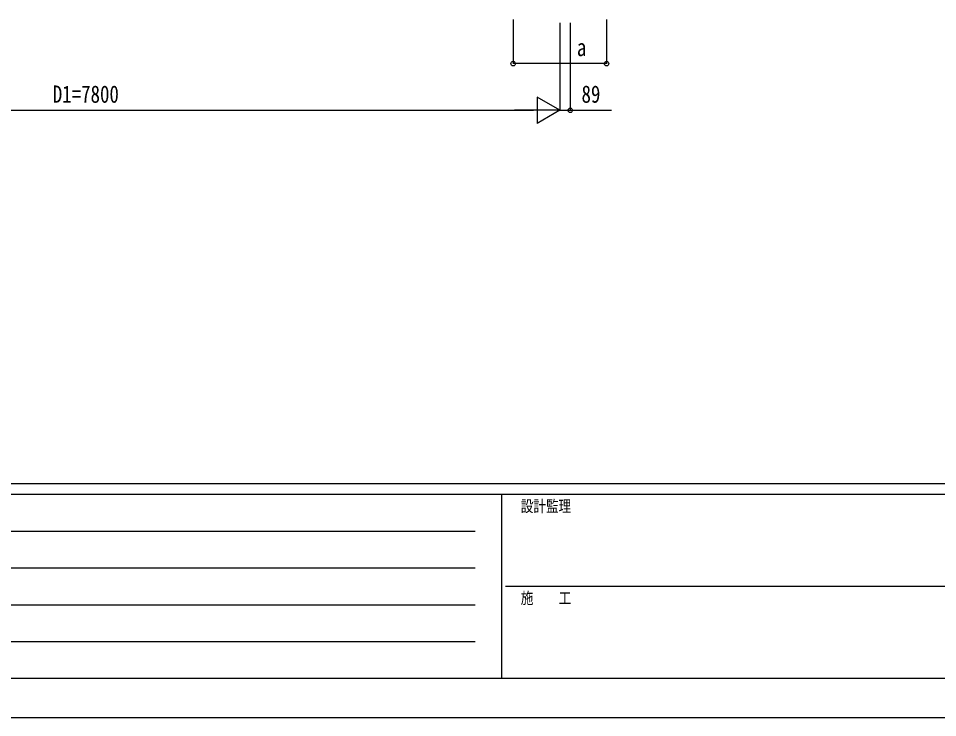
# Model space of a CAD drawing. Units: millimetres, scale not verified. Extents: x -18922 to 18922, y -13365 to 13365.
# Drawn here: x -10010 to -2137, y -13365 to -7375 of the extents above; entities that cross this region are included whole.
import ezdxf
from ezdxf.enums import TextEntityAlignment as Align

# ---------------------------------------------------------------- set-up
doc = ezdxf.new("R2010")
doc.units = ezdxf.units.MM
doc.header["$LTSCALE"] = 70
doc.layers.add('0-7_YKK_D', color=6, linetype='Continuous')
doc.layers.add('0-8_YKK_ZWAK', color=7, linetype='Continuous')
doc.styles.add('ＭＳ ゴシック', font='')
doc.styles.get('ＭＳ ゴシック').set_extended_font_data('MS Gothic')

msp = doc.modelspace()

# ---------------------------------------------------------------- linework, layer by layer
at = {"layer": '0-7_YKK_D'}
for p, q in [((-5772.41, -7384.8), (-5772.41, -7763.5)), ((-4972.41, -7384.8), (-4972.41, -7763.5)), ((-5372.41, -7412.5), (-5372.41, -8163.5)), ((-5372.41, -7412.5), (-5372.41, -8163.5)), ((-5283.41, -7412.5), (-5283.41, -8163.5)), ((-4972.41, -7762.5), (-5772.41, -7762.5)), ((-5372.41, -8162.5), (-5567.27, -8050)), ((-5567.27, -8050), (-5567.27, -8275)), ((-12947.41, -8162.5), (-5597.41, -8162.5)), ((-5372.41, -8162.5), (-5762.12, -8162.5)), ((-5372.41, -8162.5), (-5567.27, -8275))]:
    msp.add_line(p, q, dxfattribs=at)
msp.add_lwpolyline([(-5372.41, -8162.5), (-5283.41, -8162.5), (-4929.31, -8162.5)], dxfattribs=at)
for centre in [(-5772.41, -7762.5), (-4972.41, -7762.5), (-5283.41, -8162.5)]:
    msp.add_circle(centre, 19.12, dxfattribs=at)
at = {"layer": '0-8_YKK_ZWAK'}
for p, q in [((17527.59, -11362.5), (-17572.41, -11362.5)), ((-5872.41, -11452.5), (-17572.41, -11452.5)), ((-5872.41, -11452.5), (-5872.41, -13027.5)), ((-22.41, -11452.5), (-5872.41, -11452.5)), ((-17381.16, -11767.5), (-6097.41, -11767.5)), ((-17381.16, -12082.5), (-6097.41, -12082.5)), ((-5838.66, -12240), (-22.41, -12240)), ((-17381.16, -12397.5), (-6097.41, -12397.5)), ((-17381.16, -12712.5), (-6097.41, -12712.5)), ((-17572.41, -13027.5), (-5872.41, -13027.5)), ((-5872.41, -13027.5), (-22.41, -13027.5))]:
    msp.add_line(p, q, dxfattribs=at)
msp.add_lwpolyline([(-18922.5, -13365), (18922.5, -13365), (18922.5, 13365), (-18922.5, 13365)], close=True, dxfattribs=at)

# ---------------------------------------------------------------- texts
at = {"layer": '0-7_YKK_D', "style": 'ＭＳ ゴシック', "width": 0.8}
for s, p in [('a', (-5226.41, -7742.5)), ('D1=7800', (-9715.21, -8142.5)), ('89', (-5186.91, -8142.5))]:
    msp.add_text(s, height=148.5, dxfattribs=at).set_placement(p, align=Align.BOTTOM_LEFT)
at = {"layer": '0-8_YKK_ZWAK', "style": 'ＭＳ ゴシック', "width": 0.8}
for s, p in [('設計監理', (-5707.41, -11632.5)), ('施\u3000\u3000工', (-5707.41, -12420))]:
    msp.add_text(s, height=98.97, dxfattribs=at).set_placement(p, align=Align.BOTTOM_LEFT)

doc.saveas('drawing.dxf')
